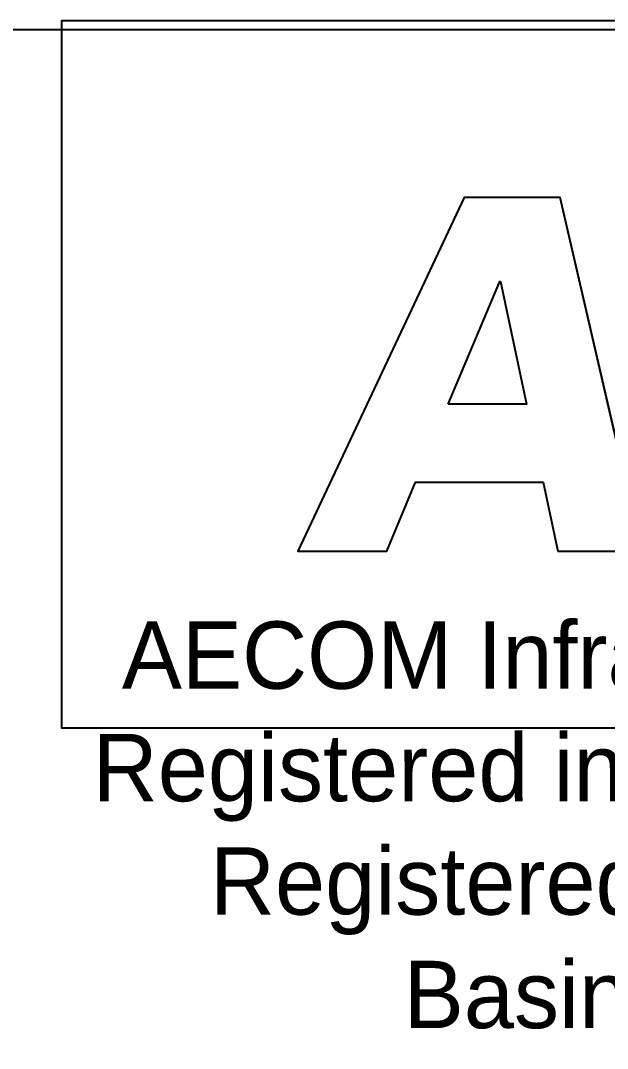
# Model space of a CAD drawing. Extents: x 0 to 841, y 0 to 594.
# Drawn here: x 771.96 to 787.64, y 39.88 to 67.35 of the extents above; entities that cross this region are included whole.
import ezdxf

# ---------------------------------------------------------------- set-up
doc = ezdxf.new("R2010")
doc.units = 0
for name, color, linetype in [('Z-Zz_10_20-Z-P_CadFrame', 7, 'Continuous'), ('Z-Zz_10_20-Z-P_CadFrameDisclaimer', 7, 'Continuous'), ('Z-Zz_10_20_45-Z-P_CadLogoAecom', 7, 'Continuous')]:
    doc.layers.add(name, color=color, linetype=linetype)

# ---------------------------------------------------------------- blocks, each defined once
blk = doc.blocks.new('AECOM_LogoColour')
at = {"layer": 'Z-Zz_10_20_45-Z-P_CadLogoAecom'}
for p, q in [((0.5685, 0.75), (0.3333, 0.25)), ((0.704, 0.75), (0.5685, 0.75)), ((0.8195, 0.25), (0.704, 0.75)), ((0.546, 0.4576), (0.6186, 0.631)), ((0.6186, 0.631), (0.6197, 0.631)), ((0.6197, 0.631), (0.6565, 0.4576)), ((0.6565, 0.4576), (0.546, 0.4576)), ((0.4591, 0.25), (0.4999, 0.3474)), ((0.4999, 0.3474), (0.6799, 0.3474)), ((0.6799, 0.3474), (0.7006, 0.25)), ((0.3333, 0.25), (0.4591, 0.25)), ((0.7006, 0.25), (0.8195, 0.25))]:
    blk.add_line(p, q, dxfattribs=at)
for points in [[(0.7006, 0.25), (0.8195, 0.25), (0.704, 0.75), (0.5685, 0.75), (0.3333, 0.25), (0.4591, 0.25), (0.4999, 0.3474), (0.6799, 0.3474)], [(0.546, 0.4576), (0.6186, 0.631), (0.6197, 0.631), (0.6565, 0.4576)]]:
    blk.add_lwpolyline(points, close=True, dxfattribs=at)
at = {"layer": 'Z-Zz_10_20_45-Z-P_CadLogoFrameAecom'}
blk.add_lwpolyline([(2.9645, 0), (0, 0), (0, 1), (2.9645, 1), (2.9645, 0)], dxfattribs=at)
blk = doc.blocks.new('AECOM_TitleBlock_A1v')
at = {"layer": 'Z-Zz_10_20-Z-P_CadFrame'}
blk.add_lwpolyline([(831, 67.102), (731, 67.102)], dxfattribs=at)
at = {"layer": 'Z-Zz_10_20_45-Z-P_CadLogoAecom', "xscale": 18.91000405210697, "yscale": 18.91000405210697}
blk.add_blockref('AECOM_LogoColour', (773.061, 48.438), dxfattribs=at)
at = {"layer": 'Z-Zz_10_20-Z-P_CadFrameDisclaimer'}
for s, p in [('AECOM Infrastructure & Environment UK Limited', (774.666, 49.488)), ('Registered in England Registered number: 880328', (773.888, 46.481)), ('Registered office: Scott House, Alencon Link,', (777.019, 43.45)), ('Basingstoke, Hampshire RG21 7PP', (782.196, 40.418))]:
    blk.add_text(s, height=1.8, dxfattribs=at).set_placement(p)

msp = doc.modelspace()

# ---------------------------------------------------------------- block references
msp.add_blockref('AECOM_TitleBlock_A1v', (0, 0))

doc.saveas('drawing.dxf')
